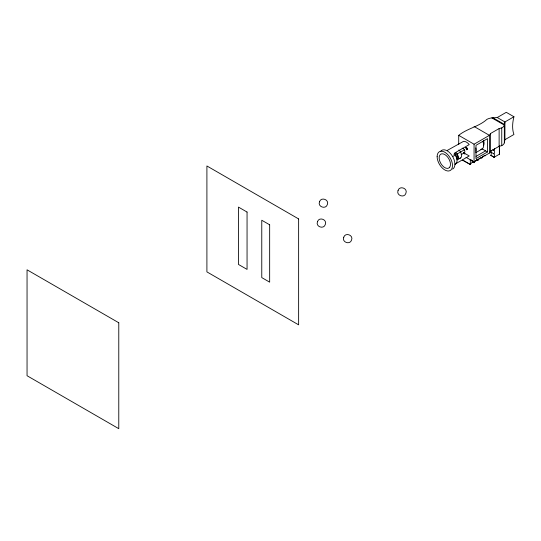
<?xml version="1.0" encoding="UTF-8"?>
<svg xmlns="http://www.w3.org/2000/svg" width="541" height="541" viewBox="0 0 541 541"><rect width="100%" height="100%" fill="white"/><g stroke="black" fill="none" stroke-linecap="round" stroke-linejoin="round"><path stroke-width="0.81" d="M466.247 149.553C467.796 150.452 467.296 147.497 466.078 147.531A1.231 0.71 60 0 0 465.524 148.248M494.082 157.255L494.122 157.025A3.801 2.191 -60 0 0 493.987 153.908A3.801 2.191 -60 0 0 493.987 150.452A3.801 2.191 -60 0 0 494.447 148.464M460.519 158.006L457.192 159.926C459.323 158.053 457.855 154.719 456.435 152.846L453.872 154.32M466.038 157.309L474.065 161.942L489.422 153.076L490.518 151.257L499.127 146.286L501.744 145.657A8.196 4.734 0 0 0 504.334 142.844L504.922 139.693L504.922 121.962L513.95 116.748A32.453 18.732 -60 0 0 513.95 134.479L504.922 139.693M491.221 150.723A3.801 2.191 -60 0 1 490.815 152.075A3.801 2.191 -60 0 1 490.951 155.193L490.903 155.423M471.624 160.467L471.874 161.029L472.381 160.393M470.224 159.723L470.44 164.403A3.063 1.772 -60 0 1 474.065 162.685A3.063 1.772 -60 0 1 474.545 161.698M485.581 155.659L485.419 155.801A3.063 1.772 -60 0 0 484.783 155.524M458.707 135.345C467.275 128.386 478.934 126.689 486.914 119.365A10.664 6.161 0 0 1 491.837 117.897L497.247 117.525L504.922 121.962L504.334 125.113A8.196 4.734 0 0 1 501.744 127.926L499.127 128.555L490.518 133.526L489.422 135.345L474.065 144.21L458.707 135.345L458.707 144.636M470.406 164.45L462.575 160.109L470.224 164.525M471.921 160.467L471.272 160.745L471.522 159.899M494.122 157.275L499.451 154.171L499.357 145.86M499.37 154.259L499.37 146.131M497.247 117.525L506.275 112.318L513.95 116.748M452.628 156.586L464.347 149.823M455.853 156.275L457.774 155.166M456.219 157.505L458.139 156.39M461.142 154.645L464.347 152.792M456.34 158.669L458.261 157.559M456.861 159.318L458.139 158.581M454.947 164.187L469.223 155.95L463.549 152.677A8.014 4.626 60 0 0 464.922 154.117M475.715 152.711L481.997 149.079M476.073 156.349L485.581 150.858M487.502 151.967L475.985 158.621L475.985 145.319L487.502 138.672L487.502 151.967L482.092 148.843M490.964 155.443L494.156 157.269M447.393 150.351L463.549 141.343A8.014 4.626 60 0 1 469.223 144.609L454.237 153.265L455.407 154.983A8.014 4.626 60 0 1 455.407 164.234M466.694 149.762L467.059 149.668M492.946 117.796L504.462 124.444L504.462 142.175M491.837 117.897L504.334 125.113L504.334 142.844M474.065 126.479L489.422 135.345L489.422 153.076M492.723 149.722L493.987 150.452M490.815 152.075L493.987 153.908M490.903 155.321L494.075 157.147M476.506 159.669L477.906 160.474A3.063 1.772 -60 0 1 479.434 158.29M472.672 161.881L474.065 162.685M466.078 147.531L466.937 148.187L467.241 149.296M501.744 127.926L501.744 145.657M499.127 128.555L499.127 146.286M490.518 133.526L490.518 151.257M474.065 144.21L474.065 161.942M482.917 141.546A8.183 4.727 60 0 1 480.8 149.451M475.816 147.923A8.183 4.727 60 0 1 475.816 151.385M483.512 140.559A6.019 3.476 60 0 1 483.512 145.475M466.301 147.598A1.231 0.71 60 0 1 466.937 148.187M462.149 148.22A2.57 1.488 60 0 1 464.739 150.729A2.57 1.488 60 0 1 463.529 152.866M458.883 149.992A5.173 2.989 60 0 1 461.561 155.064A5.173 2.989 60 0 1 459.762 158.236M440.577 151.433A10.861 6.269 60 0 1 451.904 155.368A10.861 6.269 60 0 1 452.655 169.11M476.378 160.055A3.063 1.772 -60 0 1 477.906 160.474M474.863 161.252A3.063 1.772 -60 0 1 475.593 160.508M480.212 157.837A3.063 1.772 -60 0 1 481.74 158.256A3.063 1.772 -60 0 1 482.538 156.816M482.897 156.417A3.063 1.772 -60 0 1 483.269 156.072M484.053 155.625A3.063 1.772 -60 0 1 484.432 155.524M319.515 201.746C317.344 206.73 325.817 209.766 327.332 204.599C329.503 199.615 321.029 196.579 319.515 201.746M317.493 221.668C315.322 226.652 323.795 229.688 325.303 224.515C327.474 219.531 319.001 216.501 317.493 221.668M343.751 237.222C341.581 242.206 350.054 245.242 351.562 240.076C353.74 235.092 345.266 232.055 343.751 237.222M398.075 190.452C395.904 195.436 404.377 198.473 405.892 193.299C408.063 188.322 399.589 185.286 398.075 190.452M449.72 167.21L448.82 168.041A8.014 4.626 60 0 1 440.8 163.416A8.014 4.626 60 0 1 440.8 154.158L441.977 153.8A8.014 4.626 60 0 1 448.82 158.79A8.014 4.626 60 0 1 449.72 167.21M298.632 218.929L206.905 165.972L206.905 271.886L298.632 324.843L298.632 218.929M269.661 224.799L261.77 220.248L261.77 277.594L269.661 282.152L269.661 224.799M247.054 212.052L238.459 207.088L238.459 264.441L247.054 269.398L247.054 212.052M118.777 322.767L27.05 269.81L27.05 375.725L118.777 428.682L118.777 322.767M437.135 156.667A10.861 6.269 60 0 0 448.651 170.997A10.861 6.269 60 0 0 448.651 155.639A10.861 6.269 60 0 0 437.135 156.667"/></g></svg>
